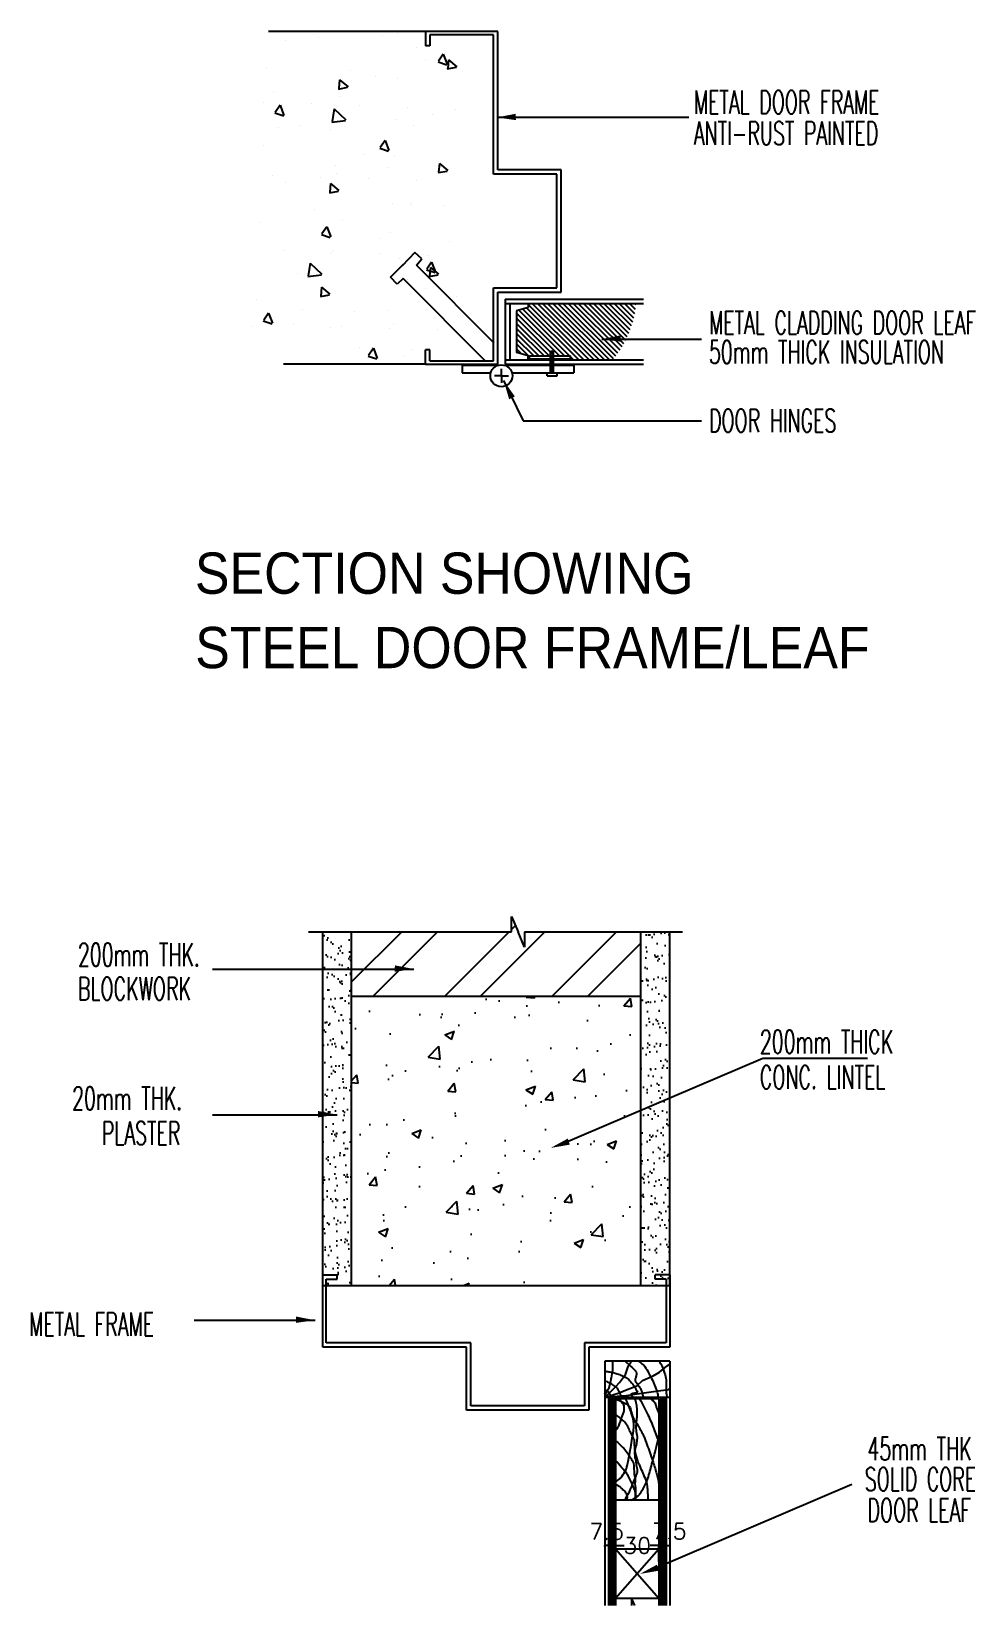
# Model space of a CAD drawing. Extents: x 16745 to 96825, y 100831 to 135285.
# Drawn here: x 17503 to 23378, y 124119 to 133913 of the extents above; entities that cross this region are included whole.
import ezdxf

# ---------------------------------------------------------------- set-up
doc = ezdxf.new("R2010")
doc.units = 0
doc.header["$LTSCALE"] = 1000
doc.header["$MEASUREMENT"] = 0
doc.header["$PDMODE"] = 34
doc.layers.get('0').update_dxf_attribs({"linetype": 'CONTINUOUS'})
doc.layers.get('DEFPOINTS').update_dxf_attribs({"linetype": 'CONTINUOUS'})
for name, color, linetype in [('CON-MARK', 7, 'CONTINUOUS'), ('DIM', 2, 'CONTINUOUS'), ('DOOR', 3, 'CONTINUOUS'), ('Hatch', 11, 'CONTINUOUS'), ('HATCH-WOOD', 11, 'CONTINUOUS'), ('JAM', 6, 'CONTINUOUS'), ('TXT', 2, 'CONTINUOUS'), ('TXT1', 2, 'CONTINUOUS'), ('WALL', 2, 'CONTINUOUS')]:
    doc.layers.add(name, color=color, linetype=linetype)
doc.styles.add('ROMANS', font='ROMANS.SHX', dxfattribs={"height": 100})
doc.styles.add('TTXT', font='swisse.ttf', dxfattribs={"width": 0.6})
doc.dimstyles.new('R50', dxfattribs={"dimscale": 0, "dimtxt": 0.16, "dimasz": 0.1, "dimexe": 0.03, "dimexo": 0.03, "dimgap": 0.08, "dimtad": 1, "dimdec": 0, "dimlfac": 1000, "dimzin": 13, "dimdsep": 46, "dimtxsty": 'ROMANS', "dimblk": 'ARCHTICK', "dimcen": 0.09, "dimclrd": 4, "dimclre": 4, "dimclrt": 2, "dimadec": 0, "dimazin": 0, "dimtfac": 1, "dimtdec": 0, "dimtofl": 0, "dimtmove": 2, "dimatfit": 3, "dimldrblk": 'CLOSEDBLANK', "dimfxl": 0, "dimtolj": 1, "dimtzin": 0, "dimarcsym": 0})
pattern_1 = [(37.5, (-73116.24, 173039.68), (-3.40164, 104.048484), [0, -82.08, 0, -91.8, 0, -87.75]), (7.5, (-73116.24, 173039.68), (95.56794, 152.39589), [0, -44.28, 0, -73.98, 0, -28.35]), (327.5, (-73182.66, 173039.68), (168.16366, 0.30559), [0, -27, 0, -97.2, 0, -126.9]), (317.5, (-73182.66, 173039.68), (162.33084, 47.39448), [0, -13.5, 0, -63.72, 0, -72.9])]

# ---------------------------------------------------------------- blocks, each defined once
blk = doc.blocks.new('_ARCHTICK')
at = {"color": 0, "linetype": 'ByBlock', "const_width": 0.15}
blk.add_lwpolyline([(-0.5, -0.5), (0.5, 0.5)], dxfattribs=at)
blk = doc.blocks.new('*D19')
at = {"layer": 'DEFPOINTS', "color": 0, "linetype": 'Continuous'}
for p in [(21070.6, 124492.5), (21070.6, 124487), (21138.1, 124540.3)]:
    blk.add_point(p, dxfattribs=at)
at = {"layer": 'DIM', "color": 4, "linetype": 'Continuous', "lineweight": -2}
for p, q in [((21070.6, 124487), (21070.6, 124492.5)), ((21138.1, 124492.5), (21070.6, 124492.5)), ((21138.1, 124540.3), (21138.1, 124492.5))]:
    blk.add_line(p, q, dxfattribs=at)
at = {"layer": 'DIM', "color": 4, "linetype": 'Continuous', "lineweight": -2, "xscale": 0.1, "yscale": 0.1, "zscale": 0.1, "rotation": 180}
blk.add_blockref('_ARCHTICK', (21070.6, 124492.5), dxfattribs=at)
at = {"layer": 'DIM', "color": 4, "linetype": 'Continuous', "lineweight": -2, "xscale": 0.1, "yscale": 0.1, "zscale": 0.1}
blk.add_blockref('_ARCHTICK', (21138.1, 124492.5), dxfattribs=at)
at = {"layer": 'DIM', "color": 2, "linetype": 'Continuous', "insert": (21082.1, 124578.8), "char_height": 100, "attachment_point": 5, "style": 'ROMANS'}
blk.add_mtext('\\A1;7.5', dxfattribs=at)
blk = doc.blocks.new('_ClosedBlank')
at = {"color": 0, "linetype": 'ByBlock', "lineweight": -2}
for p, q in [((-1, 0), (0, 0)), ((0, 0), (-1, 0)), ((-1, 0), (-1, 0))]:
    blk.add_line(p, q, dxfattribs=at)
blk = doc.blocks.new('*D18')
at = {"layer": 'DEFPOINTS', "color": 0, "linetype": 'Continuous'}
for p in [(21408.1, 124492.5), (21138.1, 124391.8), (21408.1, 124391.8)]:
    blk.add_point(p, dxfattribs=at)
at = {"layer": 'DIM', "color": 4, "linetype": 'Continuous', "lineweight": -2}
for p, q in [((21138.1, 124391.9), (21138.1, 124492.5)), ((21138.1, 124492.5), (21192.1, 124492.5)), ((21408.1, 124492.5), (21354.1, 124492.5)), ((21408.1, 124391.9), (21408.1, 124492.5))]:
    blk.add_line(p, q, dxfattribs=at)
at = {"layer": 'DIM', "color": 4, "linetype": 'Continuous', "lineweight": -2, "xscale": 0.1, "yscale": 0.1, "zscale": 0.1, "rotation": 180}
blk.add_blockref('_ARCHTICK', (21138.1, 124492.5), dxfattribs=at)
at = {"layer": 'DIM', "color": 4, "linetype": 'Continuous', "lineweight": -2, "xscale": 0.1, "yscale": 0.1, "zscale": 0.1}
blk.add_blockref('_ARCHTICK', (21408.1, 124492.5), dxfattribs=at)
at = {"layer": 'DIM', "color": 2, "linetype": 'Continuous', "insert": (21273.1, 124492.5), "char_height": 100, "attachment_point": 5, "style": 'ROMANS'}
blk.add_mtext('\\A1;30', dxfattribs=at)
blk = doc.blocks.new('*D17')
at = {"layer": 'DEFPOINTS', "color": 0, "linetype": 'Continuous'}
for p in [(21408.1, 124540.3), (21475.6, 124501.2), (21475.6, 124492.7)]:
    blk.add_point(p, dxfattribs=at)
at = {"layer": 'DIM', "color": 4, "linetype": 'Continuous', "lineweight": -2}
for p, q in [((21408.1, 124540.3), (21408.1, 124492.7)), ((21408.1, 124492.7), (21475.6, 124492.7)), ((21475.6, 124501.2), (21475.6, 124492.7))]:
    blk.add_line(p, q, dxfattribs=at)
at = {"layer": 'DIM', "color": 4, "linetype": 'Continuous', "lineweight": -2, "xscale": 0.1, "yscale": 0.1, "zscale": 0.1, "rotation": 180}
blk.add_blockref('_ARCHTICK', (21408.1, 124492.7), dxfattribs=at)
at = {"layer": 'DIM', "color": 4, "linetype": 'Continuous', "lineweight": -2, "xscale": 0.1, "yscale": 0.1, "zscale": 0.1}
blk.add_blockref('_ARCHTICK', (21475.6, 124492.7), dxfattribs=at)
at = {"layer": 'DIM', "color": 2, "linetype": 'Continuous', "insert": (21472.8, 124581.6), "char_height": 100, "attachment_point": 5, "style": 'ROMANS'}
blk.add_mtext('\\A1;7.5', dxfattribs=at)
blk = doc.blocks.new('*X5')
at = {"color": 0}
for p, q in [((332.931, 435.0335), (332.9358, 435.0393)), ((332.9373, 435.0327), (332.9362, 435.039)), ((332.9652, 435.0384), (332.9652, 435.0384)), ((333.0946, 435.0393), (333.0946, 435.0393)), ((332.9139, 435.0314), (332.9139, 435.0314)), ((332.927, 435.0299), (332.934, 435.0326)), ((332.927, 435.0299), (332.932, 435.0266)), ((332.931, 435.0335), (332.937, 435.033)), ((332.9324, 435.0263), (332.9344, 435.0324)), ((333.0027, 435.0273), (333.0075, 435.033)), ((333.0027, 435.0273), (333.0087, 435.0267)), ((333.009, 435.0265), (333.0079, 435.0327)), ((333.0317, 435.031), (333.0317, 435.031)), ((333.0567, 435.0343), (333.0567, 435.0343)), ((333.0708, 435.0219), (333.0778, 435.0246)), ((333.0745, 435.021), (333.0793, 435.0267)), ((333.0761, 435.0183), (333.0781, 435.0243)), ((333.0808, 435.0202), (333.0796, 435.0265)), ((333.1178, 435.0261), (333.1178, 435.0261)), ((332.9307, 435.0177), (332.9307, 435.0177)), ((332.9685, 435.0227), (332.9685, 435.0227)), ((333.0664, 435.019), (333.0664, 435.019)), ((333.0708, 435.0219), (333.0757, 435.0186)), ((333.0745, 435.021), (333.0804, 435.0205)), ((333.089, 435.0178), (333.089, 435.0178)), ((332.9228, 435.0117), (332.9228, 435.0117)), ((332.964, 435.0051), (332.964, 435.0051)), ((332.9762, 435.0094), (332.9762, 435.0094)), ((333.0145, 435.0115), (333.0145, 435.0115)), ((333.0295, 435.0072), (333.0295, 435.0072)), ((333.0307, 435.0078), (333.0307, 435.0078)), ((333.0829, 435.0049), (333.0829, 435.0049)), ((333.1314, 435.0082), (333.1314, 435.0082)), ((333.1363, 435.0027), (333.1363, 435.0027)), ((332.9126, 434.9981), (332.9126, 434.9981)), ((332.9439, 434.9983), (332.9439, 434.9983)), ((332.9724, 434.9977), (332.9724, 434.9977)), ((332.9867, 434.9897), (332.9937, 434.9923)), ((332.992, 434.986), (332.9941, 434.9921)), ((332.9972, 434.996), (332.9972, 434.996)), ((333.0054, 434.9916), (333.0054, 434.9916)), ((333.0304, 434.9949), (333.0304, 434.9949)), ((333.0506, 434.9937), (333.0506, 434.9937)), ((333.0683, 434.9999), (333.0683, 434.9999)), ((333.104, 434.9915), (333.104, 434.9915)), ((333.113, 434.9958), (333.113, 434.9958)), ((333.1166, 434.9928), (333.1166, 434.9928)), ((332.9141, 434.9877), (332.9141, 434.9877)), ((332.9422, 434.9833), (332.9422, 434.9833)), ((332.9867, 434.9897), (332.9917, 434.9863)), ((333.0547, 434.9858), (333.0547, 434.9858)), ((333.0652, 434.9858), (333.0652, 434.9858)), ((333.1304, 434.9817), (333.1374, 434.9843)), ((333.1304, 434.9817), (333.1354, 434.9783)), ((333.1358, 434.978), (333.1378, 434.9841)), ((332.9628, 434.9719), (332.9628, 434.9719)), ((332.9964, 434.9758), (332.9964, 434.9758)), ((333.0133, 434.9783), (333.0133, 434.9783)), ((333.1302, 434.972), (333.1302, 434.972)), ((332.9114, 434.9648), (332.9114, 434.9648)), ((332.9381, 434.9658), (332.9381, 434.9658)), ((332.9449, 434.9583), (332.9497, 434.9641)), ((332.9512, 434.9575), (332.95, 434.9638)), ((332.9648, 434.9545), (332.9726, 434.9626)), ((332.9741, 434.9528), (332.973, 434.9623)), ((333.042, 434.9604), (333.042, 434.9604)), ((333.1051, 434.9687), (333.1051, 434.9687)), ((333.1153, 434.9595), (333.1153, 434.9595)), ((332.9449, 434.9583), (332.9509, 434.9578)), ((332.9563, 434.9586), (332.9563, 434.9586)), ((332.9648, 434.9545), (332.9737, 434.9531)), ((332.9791, 434.9521), (332.9791, 434.9521)), ((333.0041, 434.9554), (333.0041, 434.9554)), ((333.0096, 434.9563), (333.0096, 434.9563)), ((333.0166, 434.952), (333.0214, 434.9578)), ((333.0166, 434.952), (333.0226, 434.9515)), ((333.0229, 434.9513), (333.0218, 434.9575)), ((333.0464, 434.9494), (333.0534, 434.9521)), ((333.0464, 434.9494), (333.0514, 434.946)), ((333.0517, 434.9458), (333.0538, 434.9518)), ((333.063, 434.9541), (333.063, 434.9541)), ((333.064, 434.9525), (333.064, 434.9525)), ((333.0883, 434.9458), (333.0931, 434.9515)), ((333.0929, 434.9508), (333.0929, 434.9508)), ((333.0946, 434.945), (333.0935, 434.9512)), ((333.1164, 434.9518), (333.1164, 434.9518)), ((332.9159, 434.9438), (332.9159, 434.9438)), ((332.9615, 434.9386), (332.9615, 434.9386)), ((333.0121, 434.945), (333.0121, 434.945)), ((333.0346, 434.9408), (333.0346, 434.9408)), ((333.0716, 434.9379), (333.0793, 434.946)), ((333.0716, 434.9379), (333.0804, 434.9365)), ((333.0808, 434.9363), (333.0797, 434.9458)), ((333.0883, 434.9458), (333.0943, 434.9452)), ((332.9762, 434.9308), (332.9762, 434.9308)), ((333.0788, 434.9293), (333.0788, 434.9293)), ((333.1039, 434.9326), (333.1039, 434.9326)), ((333.1141, 434.9262), (333.1141, 434.9262)), ((332.9179, 434.9208), (332.9179, 434.9208)), ((332.9624, 434.9171), (332.9694, 434.9198)), ((332.9624, 434.9171), (332.9674, 434.9138)), ((332.9677, 434.9135), (332.9697, 434.9196)), ((332.9778, 434.916), (332.9778, 434.916)), ((333.0157, 434.921), (333.0157, 434.921)), ((333.0628, 434.9192), (333.0628, 434.9192)), ((332.9368, 434.9075), (332.9368, 434.9075)), ((332.9528, 434.9127), (332.9528, 434.9127)), ((332.9603, 434.9053), (332.9603, 434.9053)), ((332.9902, 434.9053), (332.9902, 434.9053)), ((333.0108, 434.9117), (333.0108, 434.9117)), ((333.1061, 434.9091), (333.1131, 434.9118)), ((333.1061, 434.9091), (333.1111, 434.9058)), ((333.1114, 434.9055), (333.1135, 434.9116)), ((333.0436, 434.903), (333.0436, 434.903)), ((333.0969, 434.9007), (333.0969, 434.9007)), ((333.1154, 434.8981), (333.1154, 434.8981))]:
    blk.add_line(p, q, dxfattribs=at)
blk = doc.blocks.new('*X4')
at = {"color": 0}
for p, q in [((333.0996, 435.1386), (333.1002, 435.1392)), ((333.0996, 435.1351), (333.1033, 435.1388)), ((333.0996, 435.1316), (333.1063, 435.1383)), ((333.0996, 435.128), (333.1093, 435.1377)), ((333.0996, 435.1245), (333.1121, 435.137)), ((333.0996, 435.1209), (333.1148, 435.1361)), ((333.0996, 435.1174), (333.1174, 435.1352)), ((333.0996, 435.1139), (333.1199, 435.1342)), ((333.0996, 435.1103), (333.1224, 435.1331)), ((333.0996, 435.1068), (333.1248, 435.132)), ((333.0996, 435.1033), (333.1271, 435.1308)), ((333.0996, 435.0997), (333.1293, 435.1295)), ((333.0996, 435.0962), (333.1315, 435.1281)), ((333.0996, 435.0927), (333.1336, 435.1266)), ((333.0996, 435.0891), (333.1356, 435.1251)), ((333.0996, 435.0856), (333.1376, 435.1236)), ((333.0996, 435.0821), (333.1383, 435.1208)), ((333.0996, 435.0785), (333.1383, 435.1173)), ((333.0996, 435.075), (333.1383, 435.1137)), ((333.0996, 435.0714), (333.1383, 435.1102)), ((333.0996, 435.0679), (333.1383, 435.1067)), ((333.1001, 435.0649), (333.1383, 435.1031)), ((333.1026, 435.0638), (333.1383, 435.0996)), ((333.1033, 435.0611), (333.1357, 435.0934)), ((333.1041, 435.0583), (333.1357, 435.0899)), ((333.1363, 435.094), (333.1383, 435.096)), ((333.1378, 435.092), (333.1383, 435.0925)), ((333.1062, 435.0568), (333.1357, 435.0864)), ((333.1097, 435.0568), (333.1332, 435.0803)), ((333.1133, 435.0568), (333.1357, 435.0793)), ((333.1353, 435.0824), (333.1357, 435.0828)), ((333.1378, 435.0884), (333.1383, 435.089)), ((333.1378, 435.0849), (333.1383, 435.0854)), ((333.1378, 435.0778), (333.1383, 435.0784)), ((333.1168, 435.0568), (333.1357, 435.0758)), ((333.1203, 435.0568), (333.1357, 435.0722)), ((333.1239, 435.0568), (333.1357, 435.0687)), ((333.1378, 435.0743), (333.1383, 435.0748)), ((333.1378, 435.0707), (333.1383, 435.0713)), ((333.1378, 435.0672), (333.1383, 435.0678)), ((333.1274, 435.0568), (333.1363, 435.0657)), ((333.1309, 435.0568), (333.1343, 435.0602))]:
    blk.add_line(p, q, dxfattribs=at)

msp = doc.modelspace()

# ---------------------------------------------------------------- hatches: boundary and pattern name
h = msp.add_hatch()
h.set_pattern_fill('AR-SAND', color=256, scale=54, style=0)
h.set_pattern_definition(pattern_1)
h.paths.add_polyline_path([(19315.5875, 126110.6065), (19495.5875, 126110.6065), (19495.5875, 128079.3593), (19315.5875, 128079.3593)])
h.paths.add_polyline_path([(19315.5875, 128079.3593), (19495.5875, 128079.3593), (19495.5875, 128310.7692), (19315.5875, 128310.7692)])
h = msp.add_hatch()
h.set_pattern_fill('AR-SAND', color=256, scale=54, style=0)
h.set_pattern_definition(pattern_1)
h.paths.add_polyline_path([(21475.5875, 126615.2468), (21475.5875, 127278.735), (21295.5875, 127201.8824), (21295.5875, 126461.8763)])
h.paths.add_polyline_path([(21295.5875, 126110.6065), (21475.5875, 126110.6065), (21475.5875, 126615.2468), (21295.5875, 126461.8763)])
h.paths.add_polyline_path([(21295.5875, 127201.8824), (21475.5875, 127278.735), (21475.5875, 128310.7692), (21295.5875, 128310.7692)])
h = msp.add_hatch()
h.set_pattern_fill('AR-CONC', color=256, scale=84.6, style=0)
h.set_pattern_definition([(50, (-73116.24, 173039.7), (606.802, -53.0883), [63.45, -697.95]), (355, (-73116.24, 173039.7), (-117.3836, 636.3545), [50.76, -558.36]), (100.4514, (-73065.7, 173035.26), (489.419, 583.266), [53.9242, -593.1662]), (46.1842, (-73116.24, 173208.9), (902.886, -140.029), [95.175, -1046.925]), (96.6356, (-73041, 173197.2), (790.725, 824.104), [80.886, -889.749]), (351.1842, (-73116.2, 173208.9), (790.724, 824.104), [76.14, -837.54]), (21, (-73031.64, 173166.6), (504.9834, -340.6156), [63.45, -697.95]), (326, (-73031.64, 173166.6), (205.8448, 613.477), [50.76, -558.36]), (71.4514, (-72989.56, 173138.2), (710.8283, 272.8608), [53.9242, -593.1662]), (37.5, (-73116.24, 173039.68), (10.28724, 281.6282), [0, -551.592, 0, -566.82, 0, -560.475]), (7.5, (-73116.24, 173039.68), (222.5568, 333.6723), [0, -323.172, 0, -538.902, 0, -213.615]), (327.5, (-73304.9, 173039.68), (451.6138, -19.0814), [0, -211.5, 0, -659.88, 0, -875.61]), (317.5, (-73389.5, 173039.7), (493.3755, 84.6888), [0, -274.95, 0, -438.228, 0, -621.81])])
h.paths.add_polyline_path([(21295.5875, 127910.6065), (19495.5875, 127910.6065), (19495.5875, 126110.6065), (20883.327, 126110.6065), (21295.5875, 126461.8763)])
at = {"layer": 'Hatch', "linetype": 'Continuous'}
h = msp.add_hatch(dxfattribs=at)
h.set_pattern_fill('AR-SAND', color=256, scale=540, style=0)
h.set_pattern_definition([(37.5, (-61578.3, 189028.1), (-34.0164, 1040.485), [0, -820.8, 0, -918, 0, -877.5]), (7.5, (-61578.3, 189028.1), (955.68, 1523.959), [0, -442.8, 0, -739.8, 0, -283.5]), (327.5, (-62242.5, 189028.1), (1681.6366, 3.056), [0, -270, 0, -972, 0, -1269]), (317.5, (-62242.5, 189028.1), (1623.308, 473.945), [0, -135, 0, -637.2, 0, -729])])
h.paths.add_polyline_path([(21295.5875, 126110.6065), (21475.5875, 126110.6065), (21475.5875, 128629.9534), (21295.5875, 128629.9534)])
h = msp.add_hatch(dxfattribs=at)
h.set_pattern_fill('ANSI32', color=256, scale=1260, style=0)
h.set_pattern_definition([(45, (-73116.24, 173039.7), (-334.108, 334.108), []), (45, (-72893.5, 173039.7), (-334.108, 334.108), [])])
h.paths.add_polyline_path([(19495.5875, 128310.7692), (19495.5875, 127910.6065), (21295.5875, 127910.6065), (21295.5875, 128310.7692), (20571.4937, 128310.7692), (20571.4937, 128216.0061), (20531.3167, 128310.7692), (20491.1396, 128405.5324), (20491.1396, 128310.7692)])
h = msp.add_hatch(dxfattribs=at)
h.set_pattern_fill('AR-SAND', color=256, scale=540, angle=701.39515913, style=0)
h.set_pattern_definition([(18.8952, (-61578.3, 189028.1), (299.717, 996.963), [0, -820.8, 0, -918, 0, -877.5]), (348.8952, (-61578.3, 189028.1), (1391.94, 1139.42), [0, -442.8, 0, -739.8, 0, -283.5]), (308.8952, (-62207.8, 189240), (1594.732, -533.612), [0, -270, 0, -972, 0, -1269]), (298.8952, (-62207.8, 189240), (1689.684, -68.722), [0, -135, 0, -637.2, 0, -729])])
h.paths.add_polyline_path([(19315.5875, 126110.6065), (19495.5875, 126110.6065), (19495.5875, 128310.7692), (19315.5875, 128310.7692)])
h = msp.add_hatch(dxfattribs=at)
h.set_pattern_fill('AR-SAND', color=256, scale=540, angle=431.39515913, style=0)
h.set_pattern_definition([(108.8952, (-61578.3, 189028.1), (-996.963, 299.717), [0, -820.8, 0, -918, 0, -877.5]), (78.8952, (-61578.3, 189028.1), (-1139.42, 1391.94), [0, -442.8, 0, -739.8, 0, -283.5]), (38.8952, (-61790.2, 188398.6), (533.612, 1594.732), [0, -270, 0, -972, 0, -1269]), (28.8952, (-61790.2, 188398.6), (68.722, 1689.684), [0, -135, 0, -637.2, 0, -729])])
h.paths.add_polyline_path([(21295.5875, 126110.6065), (21475.5875, 126110.6065), (21475.5875, 128310.7692), (21295.5875, 128310.7692)])

# ---------------------------------------------------------------- linework, layer by layer
msp.add_line((19954.9652, 133912.8425), (18978.1619, 133912.8425))
at = {"layer": 'CON-MARK', "color": 7, "linetype": 'Continuous'}
for p, q in [((20491.1396, 128310.7692), (20491.1396, 128405.5324)), ((20491.1396, 128405.5324), (20531.3167, 128310.7692)), ((20571.4937, 128216.0061), (20531.3167, 128310.7692)), ((20571.4937, 128310.7692), (20571.4937, 128216.0061)), ((21238.9873, 124118.9656), (21238.9873, 124156.8709)), ((21238.9873, 124156.8709), (21255.0582, 124118.9656))]:
    msp.add_line(p, q, dxfattribs=at)
at = {"layer": 'CON-MARK', "color": 7}
for p, q in [((19227.7968, 128310.7692), (20491.1396, 128310.7692)), ((20571.4937, 128310.7692), (21555.3987, 128310.7692))]:
    msp.add_line(p, q, dxfattribs=at)
at = {"layer": 'DIM', "linetype": 'Continuous'}
for p, q in [((21593.3835, 133378.1808), (20398.267, 133378.1808)), ((18629.5004, 128079.3593), (19882.7706, 128079.3593)), ((20785.7051, 126984.1837), (22053.4439, 127525.4559)), ((22053.4439, 127525.4559), (22706.5901, 127525.4559)), ((18629.5004, 127173.1714), (19405.2734, 127173.1714)), ((18515.4648, 125894.1848), (19267.6053, 125894.1848)), ((21340.6234, 124333.2793), (22608.3621, 124874.5515))]:
    msp.add_line(p, q, dxfattribs=at)
at = {"layer": 'DIM', "color": 2, "linetype": 'Continuous'}
for points in [[(20516.5021, 133401.1142), (20517.5489, 133361.528), (20398.267, 133378.1808)], [(21169.692, 132022.2378), (21170.7387, 131982.6517), (21051.4569, 131999.3044)], [(20511.2, 131642.201), (20475.5822, 131624.8942), (20441.4707, 131740.4013)], [(19764.5355, 128102.2927), (19763.4887, 128062.7066), (19882.7706, 128079.3593)], [(19287.0383, 127196.1048), (19285.9916, 127156.5186), (19405.2734, 127173.1714)], [(20853.4167, 126986.6777), (20840.4587, 127024.0976), (20734.678, 126966.5137)], [(19149.3702, 125917.1182), (19148.3234, 125877.5321), (19267.6053, 125894.1848)], [(21408.335, 124335.7734), (21395.377, 124373.1933), (21289.5962, 124315.6094)]]:
    msp.add_solid(points, dxfattribs=at)
at = {"layer": 'DOOR', "color": 4}
for p, q in [((19888.8699, 132537.1258), (19809.5533, 132455.8682)), ((19932.4929, 132497.5243), (19888.8699, 132537.1258)), ((19737.6717, 132384.0501), (19817.9444, 132464.3634)), ((19898.5763, 132458.5528), (19932.4929, 132497.5243)), ((20383.3652, 131973.503), (19899.1129, 132458.0228)), ((19777.8085, 132340.9191), (19737.6717, 132384.0501)), ((19816.3585, 132375.3141), (19777.8085, 132340.9191)), ((20326.9482, 131864.4425), (19816.3585, 132375.3141)), ((20594.8033, 132195.2809), (20522.3845, 132175.3856)), ((20522.3845, 132175.3856), (20522.3845, 131915.2993)), ((20594.8033, 132219.6647), (20594.8033, 132195.2809)), ((19954.9652, 131842.8425), (19071.7031, 131842.8425)), ((20183.8494, 131835.9873), (20406.9821, 131835.9873)), ((20183.8494, 131835.9873), (20183.8494, 131789.3712)), ((20447.9482, 131835.9873), (20877.4652, 131835.9873)), ((20594.8033, 131895.404), (20522.3845, 131915.2993)), ((20594.8033, 131871.0202), (20594.8033, 131895.404)), ((20602.2306, 131875.974), (20602.2306, 131894.5527)), ((20602.2306, 131894.5527), (20857.2421, 131894.5527)), ((20602.2306, 131875.974), (20857.2421, 131875.974)), ((20857.2421, 131875.974), (20857.2421, 131894.5527)), ((20877.4652, 131835.9873), (20877.4652, 131789.3712)), ((20183.8494, 131789.3712), (20361.7864, 131789.3712)), ((20427.4652, 131770.9111), (20383.5494, 131770.9111)), ((20427.4652, 131770.9111), (20427.4652, 131814.8268)), ((20427.4652, 131770.9111), (20471.3809, 131770.9111)), ((20427.4652, 131770.9111), (20427.4652, 131726.9953)), ((20493.1439, 131789.3712), (20877.4652, 131789.3712))]:
    msp.add_line(p, q, dxfattribs=at)
at = {"layer": 'DOOR', "color": 6}
for p, q in [((20449.9652, 132247.8425), (21311.5558, 132247.8425)), ((20449.9652, 132247.8425), (20449.9652, 131842.8425)), ((20449.9652, 132219.6647), (21311.5558, 132219.6647)), ((20480.1397, 132219.6647), (20480.1397, 131871.0202)), ((20449.9652, 131871.0202), (21311.5558, 131871.0202)), ((20449.9652, 131842.8425), (21311.5558, 131842.8425))]:
    msp.add_line(p, q, dxfattribs=at)
at = {"layer": 'DOOR'}
for p, q in [((20733.6696, 131789.3712), (20733.6696, 131919.1074)), ((20750.6115, 131920.9074), (20735.4696, 131920.9074)), ((20752.4115, 131789.3712), (20752.4115, 131919.1074)), ((20712.0432, 131769.8985), (20712.0432, 131789.3712)), ((20712.0432, 131769.8985), (20774.038, 131769.8985)), ((20774.038, 131769.8985), (20774.038, 131789.3712))]:
    msp.add_line(p, q, dxfattribs=at)
at = {"layer": 'DOOR', "color": 11}
for p, q in [((20752.4115, 131914.7268), (20733.6696, 131908.1925)), ((20752.4115, 131901.8678), (20733.6696, 131895.3336)), ((20752.4115, 131887.1729), (20733.6696, 131880.6386)), ((20752.4115, 131873.0897), (20733.6696, 131866.5554)), ((20752.4115, 131861.7618), (20733.6696, 131855.2275)), ((20752.4115, 131850.7406), (20733.6696, 131844.2063)), ((20752.4115, 131838.4942), (20733.6696, 131831.96)), ((20752.4115, 131826.8605), (20733.6696, 131820.3262)), ((20752.4115, 131818.9004), (20733.6696, 131812.3662)), ((20752.4115, 131811.553), (20733.6696, 131805.0187)), ((20752.4115, 131801.7561), (20733.6696, 131795.2218))]:
    msp.add_line(p, q, dxfattribs=at)
at = {"layer": 'DOOR'}
msp.add_circle((20427.4652, 131770.9111), 68.2237, dxfattribs=at)
for centre, start, end in [((20735.4696, 131919.1074), 90, 180), ((20750.6115, 131919.1074), 0, 90)]:
    msp.add_arc(centre, 1.8, start, end, dxfattribs=at)
at = {"layer": 'Hatch', "color": 4}
for p, q in [((21051.4569, 131999.3044), (21672.8256, 131999.3044)), ((20441.4707, 131740.4013), (20563.3962, 131489.8498)), ((20563.3962, 131489.8498), (21672.8256, 131489.8498))]:
    msp.add_line(p, q, dxfattribs=at)
at = {"layer": 'HATCH-WOOD', "linetype": 'Continuous'}
for points in [[(21070.5875, 125576.4092, -0.010965872), (21083.9803, 125575.8662, -0.026272749), (21089.5411, 125575.2239, -0.015565624), (21116.3978, 125569.8174, -0.016421724), (21141.4754, 125563.0758, -0.036805159), (21168.7837, 125552.514, -0.030191649), (21201.7353, 125538.7796, -0.05036972), (21225.2637, 125518.9883, -0.042585076), (21248.2739, 125490.8621, -0.015655714), (21259.836, 125472.7939, -0.010754891), (21275.2527, 125445.6441, -0.008771054), (21235.2757, 125434.8094, -0.016225376), (21242.7553, 125413.7211)], [(21074.916, 125433.1607, 0.035059464), (21094.8228, 125468.142, 0.059616152), (21102.4699, 125490.6006, 0.000955663), (21109.7056, 125525.0238, 0.003008908), (21111.917, 125535.9749, 0.002559171), (21121.1124, 125584.2783, 0.045781516), (21121.3641, 125587.0211), (21121.3641, 125613.4895), (21121.3641, 125638.7211)], [(21196.4294, 125638.7211, -0.005995575), (21206.5934, 125631.1823, -0.018759834), (21209.7195, 125628.6143, -0.015128187), (21251.4634, 125589.2981, -0.040253633), (21266.4749, 125573.7869, -0.178464279), (21268.2944, 125557.2183, -0.000399562), (21263.6639, 125537.9204, 0.404096452), (21267.9158, 125504.539, -0.000158128), (21289.4209, 125473.5852, -0.065808801), (21299.7775, 125453.469, -0.035973019), (21310.8682, 125413.7211)], [(21280.5086, 125638.7211, -0.031406055), (21309.3064, 125617.5216, -0.072583545), (21319.6515, 125605.9271, -0.019194466), (21343.4477, 125566.6946, -0.017104136), (21366.8869, 125520.8502, -0.018223192), (21392.9399, 125459.5677, -0.042342932), (21400.8964, 125431.992, -0.058051102), (21401.2134, 125428.0529, -0.015920941), (21400.2443, 125413.7211)], [(21409.9514, 125638.7211, -0.010725117), (21418.5325, 125625.0823, -0.025786954), (21421.6799, 125619.1613, -0.03188511), (21443.3615, 125563.7988, -0.047346536), (21451.9106, 125524.6314, -0.045291977), (21453.09, 125485.005, 0.037900449), (21453.8, 125437.6638, 0.016950611), (21454.7206, 125430.3175, 0.007446678), (21457.6285, 125413.7211)], [(21070.5875, 125515.704, -0.024112456), (21085.0479, 125512.0347, -0.046352392), (21092.2389, 125509.0842, -0.011967057), (21107.823, 125500.4502, -0.014969967), (21119.8923, 125492.8867, -0.031175816), (21143.1937, 125475.0967, -0.083073821), (21150.2435, 125466.5658, -0.022599826), (21155.1463, 125457.1409, 0.010631495), (21165.0819, 125436.8705, 0.007078742), (21170.0279, 125427.6236, 0.003396698), (21186.8888, 125413.7211)], [(21070.5875, 125461.4969, -0.027808569), (21074.5223, 125460.9676, -0.05330594), (21076.5076, 125460.3626, -0.02972027), (21083.0243, 125457.1196, -0.046658768), (21086.8176, 125454.4433, -0.025463719), (21091.369, 125450.1296, -0.042112188), (21093.7473, 125447.171, -0.011165399), (21095.9005, 125443.8162, -0.006626298), (21099.3249, 125438.0384, -0.011169786), (21102.138, 125432.8819, -0.006136112), (21106.9306, 125423.3247, -0.051975508), (21107.9304, 125420.5747, -0.021693187), (21109.33, 125413.7211)], [(21082.0116, 125413.7211, 0.01246233), (21082.3066, 125415.0851, 0.021564613), (21082.4232, 125415.8833, 0.025471604), (21082.6133, 125419.6118, 0.040204542), (21082.4232, 125421.9717, 0.070166255), (21081.4652, 125425.0595, 0.063669769), (21079.5499, 125428.0601, 0.010557379), (21078.0416, 125429.7925, 0.004623793), (21074.4794, 125433.6412, 0.011371284), (21073.0701, 125435.0694, 0.006686736), (21070.5875, 125437.4099)], [(21138.0875, 125207.3523, 0.021752513), (21151.8631, 125225.6443, 0.045068084), (21157.2855, 125235.295, 0.04238173), (21177.0429, 125291.6647, 0.057426636), (21191.5789, 125333.3679, 0.019903196), (21190.8167, 125360.3403, 0.054633765), (21189.0794, 125370.0414, 0.037207191), (21174.6641, 125383.2876, -0.049550957), (21169.2488, 125396.5338, -0.022953596), (21168.6073, 125399.1199, -0.010746085), (21167.6125, 125404.7211)], [(21138.0875, 124890.6394, 0.052902761), (21165.742, 124908.8971, 0.104752679), (21176.2566, 124922.092, 0.022775554), (21202.4918, 124961.3251, 0.03791575), (21210.55, 124988.5302, 0.005277143), (21217.9719, 125024.8415, 0.003112723), (21229.5197, 125086.6031, 0.009201511), (21248.9486, 125206.8332, 0.032147372), (21251.6513, 125241.6212, 0.050388082), (21249.3368, 125268.0272, 0.032258668), (21239.0039, 125308.0575, 0.012461623), (21224.5662, 125348.6104, 0.011893438), (21207.3882, 125390.3131, 0.012220974), (21205.7894, 125393.7181, 0.003722903), (21200.1885, 125404.7211)], [(21138.0875, 125404.7211, -0.028107822), (21203.2491, 125373.8371, -0.059873158), (21229.5197, 125352.3484, 0.043858727), (21250.6605, 125278.2329, -0.041208924), (21276.2079, 125241.6212, -0.012195175), (21309.5604, 125180.9286, -0.031275232), (21320.4711, 125156.2025, -0.003061529), (21337.6915, 125108.5708, -0.002903274), (21355.2501, 125058.1296, -0.001905481), (21361.5674, 125039.4033, -0.00046912), (21386.8658, 124963.2198, -0.022930376), (21395.2686, 124933.3038, -0.011327825), (21408.0875, 124871.7485)], [(21194.2346, 124774.7211, 0.012524412), (21220.3829, 124820.5234, 0.023236434), (21232.6816, 124846.1645, 0.003529744), (21263.3492, 124919.9918, 0.012343329), (21270.2406, 124936.9751, 0.191330505), (21273.7353, 124964.854, 0.0035291), (21263.6187, 125029.6561, -0.171786234), (21267.7569, 125117.6352, 0.022386013), (21273.0461, 125149.8763, 0.099135047), (21269.8842, 125189.4216, -0.046895347), (21266.7224, 125228.9669, -0.02998917), (21269.8842, 125271.6762, 0.03537114), (21273.0461, 125314.3856, 0.024525579), (21271.6368, 125345.0968, 0.020905379), (21266.7224, 125380.8219, 0.048080419), (21264.7422, 125387.851, 0.019060834), (21257.434, 125404.7211)], [(21287.1832, 125404.7211, -0.010350477), (21314.3454, 125355.3487, -0.010350477), (21339.4408, 125304.8944, -0.0173897), (21376.831, 125217.9364, -0.0173897), (21408.0875, 125128.5902)], [(21354.9681, 125404.7211, -0.061372733), (21375.8363, 125389.4154, -0.113290065), (21383.704, 125377.6588, -0.021289964), (21390.0277, 125358.6765, 0.019097503), (21396.3514, 125339.6941, 0.014559374), (21400.8455, 125328.7262, 0.010110132), (21408.0875, 125313.2715)], [(21339.7887, 124774.7211, 0.039676182), (21336.2858, 124862.1531, 0.07117424), (21323.6329, 124909.4377, 0.002922239), (21285.98, 124996.2082, 0.012032256), (21276.2079, 125017.0018, 0.000001169), (21257.544, 125087.0813, 0.000001348), (21254.8132, 125149.8763, 0.000003983), (21245.208, 125169.0984, 0.000001215), (21213.7105, 125232.13, 0.064903679), (21194.2684, 125260.977, 0.030809247), (21138.0875, 125307.6834)], [(21236.4968, 124774.7211, 0.045001783), (21279.1174, 124802.4215, 0.094200935), (21295.1777, 124820.856, 0.02507708), (21329.3682, 124886.7408, 0.039020715), (21345.7645, 124931.5832, 0.003025066), (21357.9519, 124976.2284, 0.001385316), (21383.704, 125073.9488, 0.005986903), (21392.4337, 125109.175, 0.003093452), (21408.0875, 125177.6436)], [(21138.0875, 125144.455, -0.017171721), (21189.6903, 125097.0586, -0.029727387), (21213.7105, 125064.4577, -0.016149793), (21249.2313, 125005.6358, -0.015616185), (21254.1481, 124934.7481, -0.087393999), (21258.8792, 124875.7934, -0.050904221), (21260.7304, 124774.7211)], [(21262.3967, 124774.7211, 0.032974918), (21262.1703, 124817.2395, 0.070797298), (21257.975, 124836.6734, 0.024314016), (21241.3818, 124875.6385, 0.013958983), (21207.3882, 124941.0743, 0.028961547), (21176.4855, 124975.0336, 0.021823516), (21138.0875, 125022.2981)], [(21138.0875, 124871.3058, -0.046625988), (21153.396, 124866.5399, -0.089565372), (21160.4473, 124861.9838, -0.036029004), (21172.7756, 124848.656, -0.022864957), (21194.7408, 124830.3471, -0.032880745), (21205.3158, 124810.6236, -0.04615803), (21210.55, 124795.5474, -0.107197676), (21210.7545, 124788.3342, -0.05394052), (21206.6473, 124774.7211)]]:
    msp.add_lwpolyline(points, format="xyb", dxfattribs=at)
for points in [[(21081.3853, 125424.171), (21140.2582, 125481.1476), (21162.9312, 125507.616), (21200.2724, 125556.7716), (21215.3877, 125605.9271), (21221.056, 125615.3801), (21228.6136, 125622.9425), (21238.0749, 125638.7211)], [(21082.4232, 125417.596), (21161.0418, 125443.3356), (21209.7195, 125462.2416), (21270.1808, 125486.8194), (21304.5362, 125518.9596), (21372.5552, 125547.3185), (21410.3435, 125571.8963), (21459.4682, 125609.7083), (21475.5875, 125621.6901)], [(21082.2101, 125414.7636), (21147.8159, 125420.6484), (21204.0513, 125426.3202), (21272.4161, 125435.7732), (21389.5599, 125452.7886), (21467.0259, 125464.1322), (21475.5875, 125471.5569)]]:
    msp.add_lwpolyline(points, dxfattribs=at)
at = {"layer": 'JAM'}
for p, q in [((20404.9652, 133912.8425), (19954.9652, 133912.8425)), ((19954.9652, 133912.8425), (19954.9652, 133822.8425)), ((20377.9652, 133891.2425), (19981.9652, 133891.2425)), ((19981.9652, 133891.2425), (19981.9652, 133822.8425)), ((20377.9652, 133024.6128), (20377.9652, 133891.2425)), ((20404.9652, 133051.6128), (20404.9652, 133912.8425)), ((19981.9652, 133822.8425), (19954.9652, 133822.8425)), ((20771.7087, 133024.6128), (20377.9652, 133024.6128)), ((20798.7087, 133051.6128), (20404.9652, 133051.6128)), ((20771.7087, 132317.3098), (20771.7087, 133024.6128)), ((20798.7087, 132290.3098), (20798.7087, 133051.6128)), ((20377.9652, 131864.4425), (20377.9652, 132317.3098)), ((20377.9652, 132317.3098), (20771.7087, 132317.3098)), ((20404.9652, 131842.8425), (20404.9652, 132290.3098)), ((20404.9652, 132290.3098), (20798.7087, 132290.3098)), ((19954.9652, 131842.8425), (19954.9652, 131932.8425)), ((19981.9652, 131932.8425), (19954.9652, 131932.8425)), ((19981.9652, 131864.4425), (19981.9652, 131932.8425)), ((19954.9652, 131842.8425), (19954.9652, 131864.4425)), ((19954.9652, 131842.8425), (20404.9652, 131842.8425)), ((19981.9652, 131864.4425), (20377.9652, 131864.4425)), ((19315.5875, 125727.3838), (19315.5875, 126177.3838)), ((19315.5875, 126177.3838), (19405.5875, 126177.3838)), ((19337.1875, 125754.3838), (19337.1875, 126150.3838)), ((19337.1875, 126150.3838), (19405.5875, 126150.3838)), ((19405.5875, 126150.3838), (19405.5875, 126177.3838)), ((21384.9455, 126150.3838), (21384.9455, 126177.3838)), ((21474.9455, 126177.3838), (21384.9455, 126177.3838)), ((21453.3455, 126150.3838), (21384.9455, 126150.3838)), ((21453.3455, 126150.3838), (21453.3455, 125754.3838)), ((21474.9455, 126177.3838), (21474.9455, 125727.3838)), ((20209.6461, 125727.3838), (19315.5875, 125727.3838)), ((20236.6461, 125754.3838), (19337.1875, 125754.3838)), ((20209.6461, 125333.6402), (20209.6461, 125727.3838)), ((20236.6461, 125360.6402), (20236.6461, 125754.3838)), ((21453.3455, 125754.3838), (20943.9491, 125754.3838)), ((20943.9491, 125754.3838), (20943.9491, 125360.6402)), ((21474.9455, 125727.3838), (20970.9491, 125727.3838)), ((20970.9491, 125727.3838), (20970.9491, 125333.6402)), ((21070.5875, 125638.7211), (21070.5875, 125413.7211)), ((21475.5875, 125638.7211), (21070.5875, 125638.7211)), ((21475.5875, 125638.7211), (21475.5875, 125413.7211)), ((21475.5875, 125413.7211), (21070.5875, 125413.7211)), ((21138.0875, 125404.7211), (21138.0875, 124118.9656)), ((21408.0875, 125404.7211), (21138.0875, 125404.7211)), ((21408.0875, 125404.7211), (21408.0875, 124118.9656)), ((20970.9491, 125333.6402), (20209.6461, 125333.6402)), ((20943.9491, 125360.6402), (20236.6461, 125360.6402)), ((21408.0875, 124774.7211), (21138.0875, 124774.7211))]:
    msp.add_line(p, q, dxfattribs=at)
at = {"layer": 'JAM', "color": 2}
for p, q in [((21070.5875, 125413.7211), (21070.5875, 124118.9656)), ((21475.5875, 125413.7211), (21475.5875, 124118.9656))]:
    msp.add_line(p, q, dxfattribs=at)
at = {"layer": 'JAM', "color": 11}
for p, q in [((21093.0875, 125413.7211), (21093.0875, 124118.9656)), ((21102.0875, 125413.7211), (21102.0875, 124118.9656)), ((21111.0875, 125413.7211), (21111.0875, 124118.9656)), ((21120.0875, 125413.7211), (21120.0875, 124118.9656)), ((21129.0875, 125413.7211), (21129.0875, 124118.9656)), ((21417.0875, 125413.7211), (21417.0875, 124118.9656)), ((21426.0875, 125413.7211), (21426.0875, 124118.9656)), ((21435.0875, 125413.7211), (21435.0875, 124118.9656)), ((21444.0875, 125413.7211), (21444.0875, 124118.9656)), ((21453.0875, 125413.7211), (21453.0875, 124118.9656))]:
    msp.add_line(p, q, dxfattribs=at)
at = {"layer": 'JAM', "color": 7}
for p, q in [((21408.0875, 124468.7211), (21138.0875, 124468.7211)), ((21408.0875, 124162.7211), (21138.0875, 124468.7211)), ((21408.0875, 124468.7211), (21138.0875, 124162.7211)), ((21408.0875, 124162.7211), (21138.0875, 124162.7211))]:
    msp.add_line(p, q, dxfattribs=at)
at = {"layer": 'WALL', "linetype": 'Continuous'}
for p, q in [((19315.5875, 126110.6065), (19315.5875, 128310.7692)), ((19495.5875, 126110.6065), (19495.5875, 128310.7692)), ((21295.5875, 126110.6065), (21295.5875, 128310.7692)), ((21475.5875, 126110.6065), (21475.5875, 128310.7692))]:
    msp.add_line(p, q, dxfattribs=at)
at = {"layer": 'WALL'}
for p, q in [((19495.5875, 127910.6065), (21295.5875, 127910.6065)), ((19315.5875, 126110.6065), (21475.5875, 126110.6065))]:
    msp.add_line(p, q, dxfattribs=at)

# ---------------------------------------------------------------- block references
at = {"layer": 'DOOR', "xscale": 9000, "yscale": 9000, "zscale": 9000, "rotation": 270}
msp.add_blockref('*X5', (-3895203.7357, 3130115.8938), dxfattribs=at)
at = {"layer": 'DOOR', "color": 11, "xscale": 9000, "yscale": 9000, "zscale": 9000, "rotation": 270}
msp.add_blockref('*X4', (-3894989.1833, 3130115.8938), dxfattribs=at)

# ---------------------------------------------------------------- texts
at = {"layer": 'TXT', "color": 2, "style": 'ROMANS', "width": 0.6}
for s, p in [('METAL DOOR FRAME', (21624.7194, 133401.2843)), ('ANTI-RUST PAINTED', (21624.7194, 133208.0156)), ('METAL CLADDING DOOR LEAF', (21719.1403, 132028.7051)), ('50mm THICK INSULATION', (21719.1403, 131846.7501)), ('DOOR HINGES', (21719.1403, 131420.0316)), ('200mm THK.', (17791.9325, 128097.3459)), ('BLOCKWORK', (17791.9325, 127885.3118)), ('200mm THICK ', (22035.7892, 127554.6494)), ('CONC. LINTEL', (22035.7892, 127334.9318)), ('20mm THK.', (17755.8326, 127202.9963)), ('PLASTER', (17940.1799, 126986.4011)), ('METAL FRAME', (17488.2305, 125797.2806)), ('45mm THK ', (22705.4208, 125022.5255)), ('SOLID CORE', (22688.8684, 124832.9225)), ('DOOR LEAF', (22705.4208, 124639.8717))]:
    msp.add_text(s, height=144, dxfattribs=at).set_placement(p)
at = {"layer": 'TXT1', "color": 6, "style": 'TTXT', "width": 0.9}
for s, p in [('SECTION SHOWING ', (18520.0225, 130414.3646)), (' STEEL DOOR FRAME/LEAF ', (18432.0722, 129951.346))]:
    msp.add_text(s, height=256.7565, dxfattribs=at).set_placement(p)

# ---------------------------------------------------------------- dimensions: what is measured, and where the dimension line sits
at = {"layer": 'DIM', "linetype": 'Continuous'}
for base, p1, p2, picture, middle in [((21070.5875, 124492.4871), (21138.0875, 124540.3347), (21070.5875, 124486.9979), '*D19', (21082.0534, 124578.8)), ((21475.5875, 124492.6919), (21408.0875, 124540.3347), (21475.5875, 124501.2324), '*D17', (21472.8375, 124581.5682))]:
    dim = msp.add_linear_dim(base=base, p1=p1, p2=p2, text='7.5', dimstyle='R50', override={"dimscale": 1, "dimtxt": 0.08}, dxfattribs=at)
    dim.commit()
    dim.dimension.update_dxf_attribs({"geometry": picture, "text_midpoint": middle, "dimtype": 160})
dim = msp.add_linear_dim(base=(21408.0875, 124492.4871), p1=(21138.0875, 124391.8347), p2=(21408.0875, 124391.8347), angle=180, text='30', dimstyle='R50', override={"dimscale": 1, "dimtxt": 0.08}, dxfattribs=at)
dim.commit()
dim.dimension.update_dxf_attribs({"geometry": '*D18', "text_midpoint": (21273.0875, 124492.4871), "dimtype": 160})

doc.saveas('drawing.dxf')
